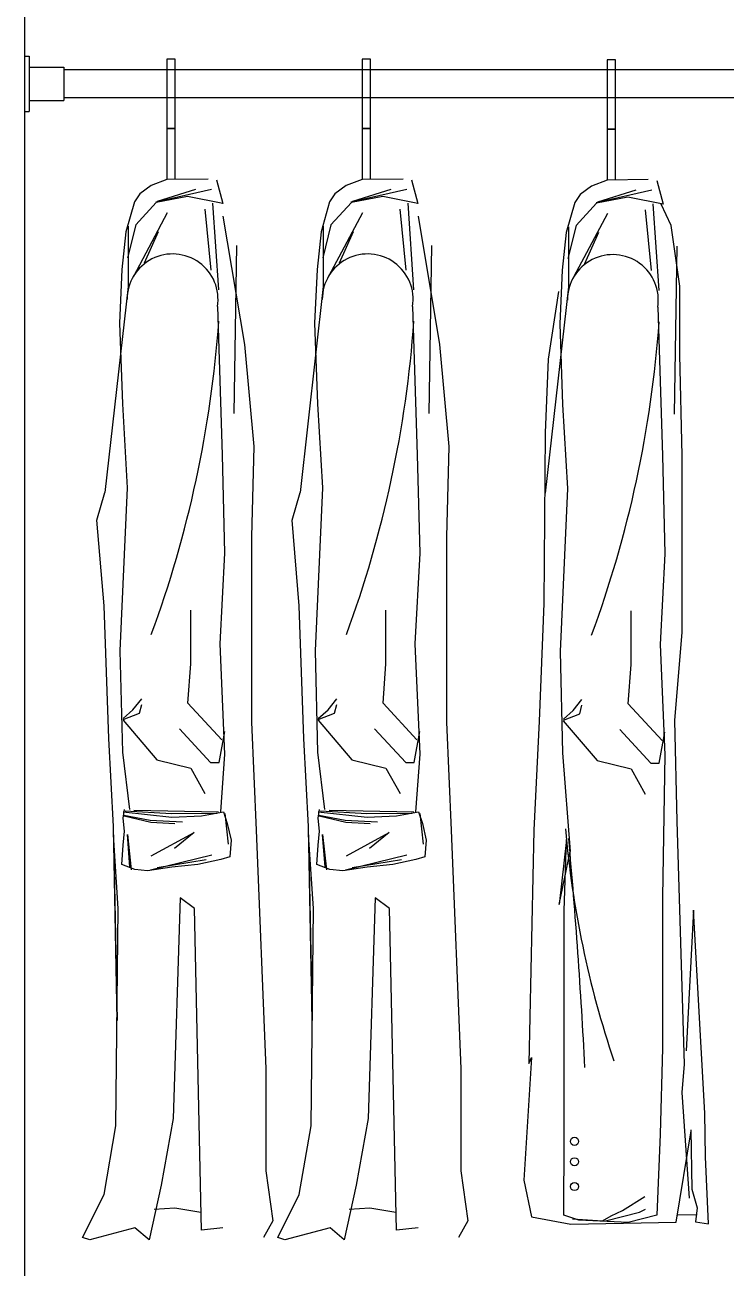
# Model space of a CAD drawing. Header units: millimetres. Extents: x 26866 to 57947, y 17126 to 36221.
# Drawn here: x 34016 to 34522, y 27905 to 28802 of the extents above; entities that cross this region are included whole.
import ezdxf

# ---------------------------------------------------------------- set-up
doc = ezdxf.new("R2010")
doc.units = ezdxf.units.MM

# ---------------------------------------------------------------- blocks, each defined once
blk = doc.blocks.new('cupboard009')
for p, q in [((7960.68, 1745.07), (7960.68, 4385.07)), ((7960.68, 3715.07), (7963.68, 3715.07)), ((7963.68, 3715.07), (7963.68, 3675.07)), ((8069.12, 3712.95), (8063.12, 3712.95)), ((8063.12, 3712.95), (8063.12, 3662.95)), ((8069.12, 3662.95), (8069.12, 3712.95)), ((8203.76, 3712.95), (8203.76, 3662.95)), ((8209.76, 3712.95), (8203.76, 3712.95)), ((8209.76, 3662.95), (8209.76, 3712.95)), ((8380.51, 3712.48), (8380.51, 3662.48)), ((8386.51, 3712.48), (8380.51, 3712.48)), ((8386.51, 3662.48), (8386.51, 3712.48)), ((7963.68, 3707.07), (7988.68, 3707.07)), ((7988.68, 3707.07), (7988.68, 3683.07)), ((9612.68, 3705.07), (7988.68, 3705.07)), ((9612.68, 3685.07), (7988.68, 3685.07)), ((7963.68, 3683.07), (7988.68, 3683.07)), ((7960.68, 3675.07), (7963.68, 3675.07)), ((8063.12, 3662.95), (8069.12, 3662.95)), ((8069.12, 3662.95), (8063.12, 3662.95)), ((8063.12, 3662.95), (8063.12, 3625.96)), ((8069.12, 3626.49), (8069.12, 3662.95)), ((8203.76, 3662.95), (8203.76, 3625.96)), ((8209.76, 3662.95), (8203.76, 3662.95)), ((8203.76, 3662.95), (8209.76, 3662.95)), ((8209.76, 3626.49), (8209.76, 3662.95)), ((8380.51, 3662.48), (8380.51, 3625.49)), ((8386.51, 3662.48), (8380.51, 3662.48)), ((8380.51, 3662.48), (8386.51, 3662.48)), ((8386.51, 3626.02), (8386.51, 3662.48)), ((8063.12, 3625.96), (8051.71, 3621.73)), ((8092.72, 3626.43), (8063.12, 3625.96)), ((8098.83, 3625.79), (8103.33, 3608.76)), ((8203.76, 3625.96), (8192.35, 3621.73)), ((8233.37, 3626.43), (8203.76, 3625.96)), ((8239.47, 3625.79), (8243.98, 3608.76)), ((8380.51, 3625.49), (8369.1, 3621.26)), ((8410.12, 3625.96), (8380.51, 3625.49)), ((8416.22, 3625.32), (8420.72, 3608.29)), ((8043.49, 3615.75), (8039.63, 3609.97)), ((8051.71, 3621.73), (8043.49, 3615.75)), ((8055.11, 3610.05), (8095.29, 3619.04)), ((8077.99, 3613.8), (8055.4, 3609.5)), ((8056.4, 3610.37), (8084.04, 3619.04)), ((8103.33, 3608.76), (8077.99, 3613.8)), ((8184.13, 3615.75), (8180.27, 3609.97)), ((8192.35, 3621.73), (8184.13, 3615.75)), ((8195.75, 3610.05), (8235.94, 3619.04)), ((8218.64, 3613.8), (8196.05, 3609.5)), ((8197.04, 3610.37), (8224.69, 3619.04)), ((8243.98, 3608.76), (8218.64, 3613.8)), ((8360.88, 3615.28), (8357.02, 3609.5)), ((8369.1, 3621.26), (8360.88, 3615.28)), ((8372.5, 3609.58), (8412.69, 3618.57)), ((8395.39, 3613.33), (8372.79, 3609.03)), ((8373.79, 3609.9), (8401.44, 3618.57)), ((8420.72, 3608.29), (8395.39, 3613.33)), ((8039.63, 3609.97), (8033.53, 3588.36)), ((8055.4, 3609.5), (8040.7, 3593.38)), ((8094.97, 3560.8), (8090.58, 3604.7)), ((8100.44, 3546.45), (8096.26, 3609.09)), ((8180.27, 3609.97), (8174.17, 3588.36)), ((8196.05, 3609.5), (8181.34, 3593.38)), ((8235.62, 3560.8), (8231.22, 3604.7)), ((8241.08, 3546.45), (8236.9, 3609.09)), ((8357.02, 3609.5), (8350.92, 3587.89)), ((8372.79, 3609.03), (8358.09, 3592.91)), ((8417.83, 3545.98), (8413.65, 3608.62)), ((8426.51, 3592.88), (8419.44, 3608.29)), ((8039.11, 3556.41), (8063.59, 3602.19)), ((8103.46, 3599.58), (8118.89, 3507.11)), ((8179.76, 3556.41), (8204.23, 3602.19)), ((8244.11, 3599.58), (8259.53, 3507.11)), ((8356.51, 3555.94), (8380.98, 3601.72)), ((8412.37, 3560.33), (8407.97, 3604.23)), ((8033.53, 3588.36), (8030.66, 3561.13)), ((8040.7, 3593.38), (8034.77, 3569.51)), ((8035.18, 3592.38), (8035.18, 3549.02)), ((8056.69, 3588.39), (8046.65, 3565.82)), ((8174.17, 3588.36), (8171.3, 3561.13)), ((8181.34, 3593.38), (8175.41, 3569.51)), ((8175.82, 3592.38), (8175.82, 3549.02)), ((8197.33, 3588.39), (8187.29, 3565.82)), ((8350.92, 3587.89), (8348.05, 3560.66)), ((8358.09, 3592.91), (8352.16, 3569.04)), ((8352.57, 3591.91), (8352.57, 3548.55)), ((8374.08, 3587.92), (8364.04, 3565.35)), ((8432.71, 3549.09), (8426.51, 3592.88)), ((8113.18, 3578.36), (8111.29, 3457.33)), ((8253.82, 3578.36), (8251.94, 3457.33)), ((8430.57, 3577.89), (8428.68, 3456.86)), ((8030.66, 3561.13), (8028.87, 3522.43)), ((8171.3, 3561.13), (8169.51, 3522.43)), ((8348.05, 3560.66), (8346.26, 3521.96)), ((8035.18, 3549.02), (8018.4, 3400.26)), ((8175.82, 3549.02), (8159.04, 3400.26)), ((8352.57, 3548.55), (8335.79, 3399.79)), ((8345.35, 3545.42), (8337.88, 3496.51)), ((8432.71, 3499.55), (8432.71, 3549.09)), ((8099.52, 3534.4), (8102.92, 3427.46)), ((8240.16, 3534.4), (8243.56, 3427.46)), ((8416.91, 3533.93), (8420.31, 3426.99)), ((8028.87, 3522.43), (8030.97, 3464.38)), ((8169.51, 3522.43), (8171.61, 3464.38)), ((8346.26, 3521.96), (8348.36, 3463.91)), ((8118.89, 3507.11), (8125.74, 3433.47)), ((8259.53, 3507.11), (8266.39, 3433.47)), ((8434.48, 3426.99), (8432.71, 3499.55)), ((8337.88, 3496.51), (8335.76, 3443.45)), ((8030.97, 3464.38), (8034.53, 3403.8)), ((8171.61, 3464.38), (8175.18, 3403.8)), ((8348.36, 3463.91), (8351.93, 3403.33)), ((8335.76, 3443.45), (8334.7, 3320.37)), ((8102.92, 3427.46), (8104.69, 3356.68)), ((8125.74, 3433.47), (8124.03, 3368.39)), ((8243.56, 3427.46), (8245.34, 3356.68)), ((8266.39, 3433.47), (8264.67, 3368.39)), ((8420.31, 3426.99), (8422.09, 3356.21)), ((8434.48, 3368.59), (8434.48, 3426.99)), ((8012.62, 3380.38), (8018.4, 3400.26)), ((8034.53, 3403.8), (8029.18, 3286.19)), ((8153.27, 3380.38), (8159.04, 3400.26)), ((8175.18, 3403.8), (8169.83, 3286.19)), ((8351.93, 3403.33), (8346.58, 3285.72)), ((8017.77, 3318.73), (8012.62, 3380.38)), ((8158.41, 3318.73), (8153.27, 3380.38)), ((8124.03, 3368.39), (8124.03, 3234.82)), ((8264.67, 3368.39), (8264.67, 3234.82)), ((8434.48, 3299.58), (8434.48, 3368.59)), ((8104.69, 3356.68), (8101.15, 3291.2)), ((8245.34, 3356.68), (8241.79, 3291.2)), ((8422.09, 3356.21), (8418.54, 3290.73)), ((8021.19, 3222.83), (8017.77, 3318.73)), ((8161.84, 3222.83), (8158.41, 3318.73)), ((8334.7, 3320.37), (8331.51, 3235.48)), ((8080.29, 3276.8), (8080.29, 3315.45)), ((8220.94, 3276.8), (8220.94, 3315.45)), ((8397.69, 3276.33), (8397.69, 3314.98)), ((8429.17, 3235.87), (8434.48, 3299.58)), ((8101.15, 3291.2), (8104.69, 3211.57)), ((8241.79, 3291.2), (8245.34, 3211.57)), ((8418.54, 3290.73), (8422.09, 3211.1)), ((8029.18, 3286.19), (8030.97, 3213.13)), ((8169.83, 3286.19), (8171.61, 3213.13)), ((8346.58, 3285.72), (8348.36, 3212.66)), ((8078.26, 3248.32), (8080.29, 3276.8)), ((8218.9, 3248.32), (8220.94, 3276.8)), ((8395.65, 3247.85), (8397.69, 3276.33)), ((8038.62, 3243.63), (8044.89, 3251.47)), ((8043.32, 3241.28), (8044.89, 3247.55)), ((8102.69, 3221.88), (8078.26, 3248.32)), ((8179.26, 3243.63), (8185.54, 3251.47)), ((8183.97, 3241.28), (8185.54, 3247.55)), ((8243.33, 3221.88), (8218.9, 3248.32)), ((8356.01, 3243.16), (8362.29, 3251)), ((8360.72, 3240.81), (8362.29, 3247.08)), ((8420.08, 3221.41), (8395.65, 3247.85)), ((8031.56, 3237.36), (8038.62, 3243.63)), ((8031.56, 3236.58), (8043.32, 3241.28)), ((8172.2, 3237.36), (8179.26, 3243.63)), ((8172.2, 3236.58), (8183.97, 3241.28)), ((8348.95, 3236.89), (8356.01, 3243.16)), ((8348.95, 3236.11), (8360.72, 3240.81)), ((8031.43, 3236.12), (8055.86, 3207.64)), ((8072.15, 3230.01), (8094.54, 3205.6)), ((8100.65, 3205.6), (8104.72, 3227.98)), ((8124.03, 3234.82), (8127.46, 3156.92)), ((8172.07, 3236.12), (8196.5, 3207.64)), ((8212.79, 3230.01), (8235.19, 3205.6)), ((8241.3, 3205.6), (8245.37, 3227.98)), ((8264.67, 3234.82), (8268.1, 3156.92)), ((8331.51, 3235.48), (8327.57, 3156.8)), ((8348.82, 3235.65), (8373.25, 3207.17)), ((8389.54, 3229.54), (8411.94, 3205.13)), ((8430.94, 3163.32), (8429.17, 3235.87)), ((8024.62, 3159.47), (8021.19, 3222.83)), ((8165.26, 3159.47), (8161.84, 3222.83)), ((8418.05, 3205.13), (8422.12, 3227.51)), ((8030.97, 3213.13), (8036.11, 3171.86)), ((8104.69, 3211.57), (8101.61, 3169.95)), ((8171.61, 3213.13), (8176.75, 3171.86)), ((8245.34, 3211.57), (8242.26, 3169.95)), ((8348.36, 3212.66), (8353.71, 3141.38)), ((8422.09, 3211.1), (8420.31, 3108.46)), ((8055.86, 3207.64), (8080.29, 3201.53)), ((8080.29, 3201.53), (8090.47, 3183.23)), ((8094.54, 3205.6), (8100.65, 3205.6)), ((8196.5, 3207.64), (8220.94, 3201.53)), ((8220.94, 3201.53), (8231.12, 3183.23)), ((8235.19, 3205.6), (8241.3, 3205.6)), ((8373.25, 3207.17), (8397.69, 3201.06)), ((8397.69, 3201.06), (8407.87, 3182.76)), ((8411.94, 3205.13), (8418.05, 3205.13)), ((8031.55, 3165.39), (8032.47, 3171.86)), ((8031.55, 3170.01), (8066.74, 3166.31)), ((8032.47, 3156.13), (8031.55, 3165.39)), ((8032.06, 3167.69), (8050.94, 3163.98)), ((8032.22, 3167.21), (8051.43, 3162.53)), ((8033.05, 3170.76), (8066.45, 3168.93)), ((8039.31, 3171.28), (8100.38, 3169.98)), ((8066.45, 3168.93), (8099.08, 3169.19)), ((8066.74, 3166.31), (8088.04, 3167.24)), ((8088.04, 3167.24), (8103.78, 3170.01)), ((8103.78, 3170.01), (8106.56, 3161.68)), ((8104.84, 3168.98), (8107.26, 3146.73)), ((8172.19, 3165.39), (8173.12, 3171.86)), ((8172.19, 3170.01), (8207.38, 3166.31)), ((8173.12, 3156.13), (8172.19, 3165.39)), ((8172.7, 3167.69), (8191.58, 3163.98)), ((8172.87, 3167.21), (8192.07, 3162.53)), ((8173.69, 3170.76), (8207.1, 3168.93)), ((8179.95, 3171.28), (8241.03, 3169.98)), ((8207.1, 3168.93), (8239.72, 3169.19)), ((8207.38, 3166.31), (8228.68, 3167.24)), ((8228.68, 3167.24), (8244.43, 3170.01)), ((8244.43, 3170.01), (8247.21, 3161.68)), ((8245.48, 3168.98), (8247.91, 3146.73)), ((8027.21, 3019.5), (8024.62, 3159.47)), ((8031.55, 3145.95), (8032.47, 3156.13)), ((8050.94, 3163.98), (8074.34, 3162.85)), ((8051.43, 3162.53), (8068.85, 3161.56)), ((8106.56, 3161.68), (8109.34, 3149.66)), ((8127.46, 3156.92), (8134.31, 2984.76)), ((8167.85, 3019.5), (8165.26, 3159.47)), ((8172.19, 3145.95), (8173.12, 3156.13)), ((8191.58, 3163.98), (8214.98, 3162.85)), ((8192.07, 3162.53), (8209.5, 3161.56)), ((8247.21, 3161.68), (8249.98, 3149.66)), ((8268.1, 3156.92), (8274.96, 2984.76)), ((8327.57, 3156.8), (8324.03, 2988.58)), ((8436.25, 2988.02), (8430.94, 3163.32)), ((8028.05, 3100.4), (8024.62, 3153.49)), ((8024.62, 3153.49), (8027.21, 3019.5)), ((8036.42, 3130.28), (8034.64, 3153.83)), ((8034.64, 3153.83), (8037.39, 3128.19)), ((8051.84, 3138.42), (8082.64, 3155.11)), ((8082.64, 3155.11), (8068.54, 3143.64)), ((8109.34, 3149.66), (8108.41, 3137.63)), ((8165.26, 3153.49), (8167.85, 3019.5)), ((8168.69, 3100.4), (8165.26, 3153.49)), ((8175.29, 3153.83), (8178.03, 3128.19)), ((8177.06, 3130.28), (8175.29, 3153.83)), ((8192.48, 3138.42), (8223.28, 3155.11)), ((8223.28, 3155.11), (8209.19, 3143.64)), ((8249.98, 3149.66), (8249.06, 3137.63)), ((8351.24, 3150.03), (8345.93, 3103.15)), ((8349.47, 3098.71), (8351.24, 3150.03)), ((8030.62, 3132.07), (8031.55, 3145.95)), ((8051.26, 3128.35), (8095.48, 3139.15)), ((8171.26, 3132.07), (8172.19, 3145.95)), ((8191.91, 3128.35), (8236.12, 3139.15)), ((8345.93, 3103.15), (8353.71, 3141.38)), ((8039.88, 3128.37), (8030.62, 3132.07)), ((8066.74, 3130.22), (8049.14, 3127.45)), ((8055.94, 3129.8), (8091.45, 3135.6)), ((8085.26, 3132.07), (8066.74, 3130.22)), ((8101.93, 3135.77), (8085.26, 3132.07)), ((8108.41, 3137.63), (8101.93, 3135.77)), ((8180.52, 3128.37), (8171.26, 3132.07)), ((8207.38, 3130.22), (8189.79, 3127.45)), ((8196.59, 3129.8), (8232.09, 3135.6)), ((8225.9, 3132.07), (8207.38, 3130.22)), ((8242.57, 3135.77), (8225.9, 3132.07)), ((8249.06, 3137.63), (8242.57, 3135.77)), ((8049.14, 3127.45), (8039.88, 3128.37)), ((8189.79, 3127.45), (8180.52, 3128.37)), ((8072.61, 3108.09), (8067.47, 2948.8)), ((8082.9, 3100.4), (8072.61, 3108.09)), ((8213.26, 3108.09), (8208.11, 2948.8)), ((8223.54, 3100.4), (8213.26, 3108.09)), ((8420.31, 3108.46), (8420.31, 2999.51)), ((8026.34, 2943.66), (8028.05, 3100.4)), ((8088.04, 2868.31), (8082.9, 3100.4)), ((8166.98, 2943.66), (8168.69, 3100.4)), ((8228.68, 2868.31), (8223.54, 3100.4)), ((8349.47, 2935.8), (8349.47, 3098.71)), ((8442.73, 3099.06), (8437.37, 2997.77)), ((8450.77, 2952.77), (8442.73, 3099.06)), ((8420.31, 2999.51), (8418.54, 2937.57)), ((8325.8, 2992.99), (8320.49, 2904.51)), ((8324.03, 2988.58), (8325.8, 2992.99)), ((8434.48, 2967.65), (8436.25, 2988.02)), ((8134.31, 2984.76), (8134.31, 2911.12)), ((8274.96, 2984.76), (8274.96, 2911.12)), ((8439.8, 2891.56), (8434.48, 2967.65)), ((8451.44, 2921.29), (8450.77, 2952.77)), ((8017.77, 2894), (8026.34, 2943.66)), ((8067.47, 2948.8), (8058.9, 2900.85)), ((8158.41, 2894), (8166.98, 2943.66)), ((8208.11, 2948.8), (8199.54, 2900.85)), ((8349.1, 2879.18), (8349.47, 2935.8)), ((8418.54, 2937.57), (8416.18, 2879.18)), ((8430.29, 2874.09), (8440.92, 2939.9)), ((8440.72, 2940.71), (8441.39, 2897.84)), ((8453.45, 2873.06), (8451.44, 2921.29)), ((8134.31, 2911.12), (8139.46, 2875.16)), ((8274.96, 2911.12), (8280.1, 2875.16)), ((8058.9, 2900.85), (8050.33, 2861.46)), ((8199.54, 2900.85), (8190.97, 2861.46)), ((8320.49, 2904.51), (8325.8, 2877.96)), ((8441.39, 2897.84), (8445.41, 2884.45)), ((8002.34, 2863.17), (8017.77, 2894)), ((8142.98, 2863.17), (8158.41, 2894)), ((8391.47, 2882.55), (8407.54, 2892.72)), ((8053.91, 2883.44), (8068.75, 2884.43)), ((8068.75, 2884.43), (8087.54, 2881.46)), ((8194.56, 2883.44), (8209.39, 2884.43)), ((8209.39, 2884.43), (8228.19, 2881.46)), ((8360.1, 2875.63), (8349.1, 2879.18)), ((8377, 2875.05), (8383.43, 2878.8)), ((8379.15, 2875.05), (8403.79, 2881.48)), ((8383.43, 2878.8), (8391.47, 2882.55)), ((8416.18, 2879.18), (8395.52, 2873.86)), ((8403.79, 2881.48), (8408.08, 2883.62)), ((8431.36, 2879.44), (8445.43, 2879.7)), ((8445.41, 2884.45), (8444.07, 2874.4)), ((8040.05, 2870.02), (8007.48, 2861.46)), ((8050.33, 2861.46), (8040.05, 2870.02)), ((8103.46, 2870.02), (8088.04, 2868.31)), ((8139.46, 2875.16), (8132.6, 2863.17)), ((8180.69, 2870.02), (8148.13, 2861.46)), ((8190.97, 2861.46), (8180.69, 2870.02)), ((8244.11, 2870.02), (8228.68, 2868.31)), ((8280.1, 2875.16), (8273.24, 2863.17)), ((8325.8, 2877.96), (8354.14, 2872.65)), ((8354.14, 2872.65), (8430.29, 2874.09)), ((8355.57, 2876.66), (8377, 2875.05)), ((8395.52, 2873.86), (8360.1, 2875.63)), ((8444.07, 2874.4), (8453.45, 2873.06)), ((8007.48, 2861.46), (8002.34, 2863.17)), ((8148.13, 2861.46), (8142.98, 2863.17))]:
    blk.add_line(p, q)
for centre in [(8356.91, 2932.42), (8356.91, 2917.73), (8356.91, 2899.83)]:
    blk.add_circle(centre, 2.91)
for centre, radius, start, end in [((8067.17, 3539.6), 32.76, 350.86004, 180), ((8207.81, 3539.6), 32.76, 350.86004, 180), ((8384.56, 3539.13), 32.76, 350.86004, 180), ((7278.86, 3582.68), 823.74, 339.7806, 355.9109), ((7419.51, 3582.68), 823.74, 339.7806, 355.9109), ((7596.26, 3582.21), 823.74, 339.7806, 355.9109), ((9058, 3217.95), 710.13, 184.85393, 198.69053), ((4078.52, 2766.8), 4291.45, 2.92439, 5.13494)]:
    blk.add_arc(centre, radius, start, end)

msp = doc.modelspace()

# ---------------------------------------------------------------- block references
msp.add_blockref('cupboard009', (26055.47, 25064.11))

doc.saveas('drawing.dxf')
